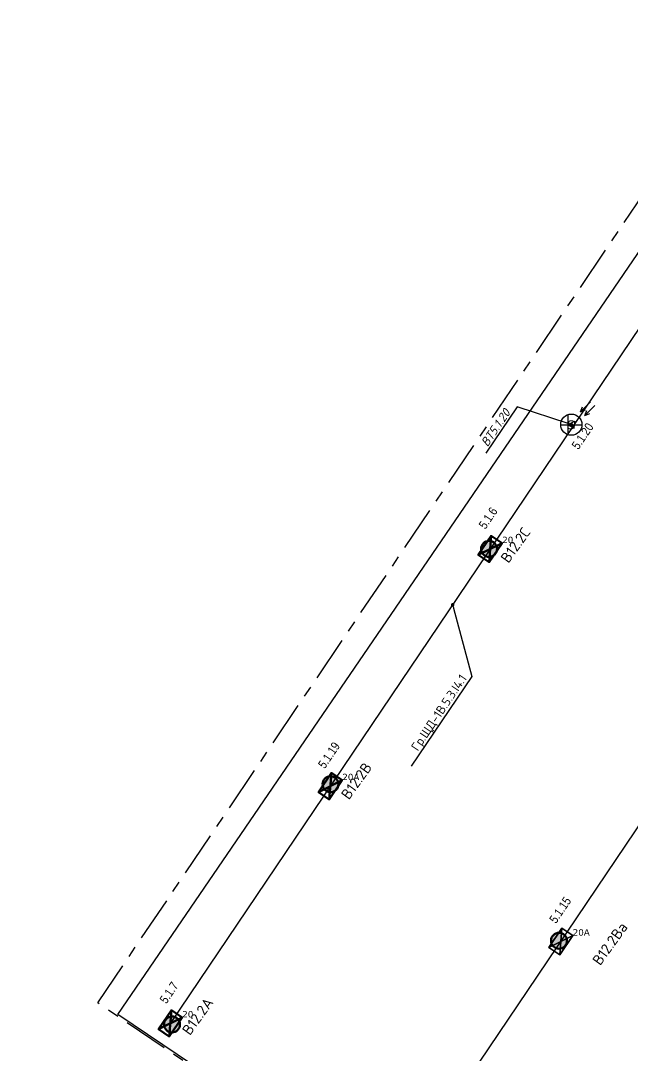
# Model space of a CAD drawing. Header units: millimetres. Extents: x -243740 to 150609, y -473655 to -165121.
# Drawn here: x 17492 to 34814, y -307280 to -277976 of the extents above; entities that cross this region are included whole.
import ezdxf
from ezdxf import colors
from ezdxf.entities.mleader import LeaderData, LeaderLine
from ezdxf.enums import TextEntityAlignment as Align
from ezdxf.math import Vec2, Vec3

# ---------------------------------------------------------------- set-up
doc = ezdxf.new("R2010")
doc.units = ezdxf.units.MM
doc.linetypes.add('Линия сетки', pattern=[22.225, 12.7, -3.175, 3.175, -3.175])
for name, color, linetype, lineweight in [('0_Авт.', 255, 'Continuous', 5), ('_освещение_dali', 3, 'Continuous', 50), ('DALLI', 6, 'TRAY', 30), ('Аварийное_овещение', 1, 'Continuous', 30), ('Светильники аварийные', 1, 'Continuous', 40)]:
    doc.layers.add(name, color=color, linetype=linetype, lineweight=lineweight)
doc.layers.add('_Гр.ЩД-1В.5.3.I4.1', color=6, linetype='Continuous')
doc.layers.add('сВЕтильники', color=7, linetype='Continuous', lineweight=40, true_color=0x600080)
doc.styles.add('ELine', font='txt.shx')
doc.styles.add('ISOCPEUR', font='isocpeur.ttf')
doc.styles.add('ISOCPEUR_1', font='isocpeur.ttf', dxfattribs={"height": 200})
doc.styles.get("Standard").update_dxf_attribs({"font": 'ARIALN.TTF'})
doc.styles.add('TableTextStyle', font='')
doc.styles.add('Шрифт - 200', font='', dxfattribs={"height": 200})
doc.styles.get('TableTextStyle').set_extended_font_data('VERDANA.TTF')
doc.styles.get('Шрифт - 200').set_extended_font_data('GOST Common', italic=True)
doc.linetypes.add('TRAY', pattern='A,12.119257,["_",ELine,S=4.5,R=90,X=0,Y=-1.555839],0.750382,["_",ELine,S=4.5,R=0,X=0,Y=-0.805849],1.314849,["_",ELine,S=4.5,R=0,X=0,Y=-0.805849],2.250029,["_",ELine,S=4.5,R=90,X=0,Y=-1.555839],13.565483', length=30)
doc.linetypes.add('Truba', pattern='A,3e-05,[4,MSH_7,S=1,R=0,X=0,Y=0],-3.022072', length=3.022102)
doc.linetypes.add('Проводка в лотке', pattern='A,7.5,[130,ltypeshp.shx,S=0.5,R=0,X=0,Y=0],1,[130,ltypeshp.shx,S=1,R=90,X=0,Y=-0.5],1,[130,ltypeshp.shx,S=0.5,R=0,X=0,Y=0],7.5', length=17)

# ---------------------------------------------------------------- blocks, each defined once
blk = doc.blocks.new('A$C0249faeb')
at = {"layer": 'DALLI', "color": 0, "linetype": 'Линия сетки', "lineweight": -3, "ltscale": 100}
blk.add_lwpolyline([(-77952, -31246), (-93849, -54814), (-123372, -34900), (-107475, -11332)], close=True, dxfattribs=at)
blk = doc.blocks.new('A$C85fa3c5e')
at = {"layer": '0_Авт.', "color": 6, "lineweight": 25, "ltscale": 100}
for points in [[(5.42, 6.5), (2.59, 3.68), (3.15, 5.07)], [(5.42, 6.5), (2.59, 3.68), (3.98, 4.24)], [(6.66, 5.43), (3.83, 2.6), (4.39, 3.99)], [(6.66, 5.43), (3.83, 2.6), (5.22, 3.16)], [(-3, 0), (3, 0)], [(-0.97, 2.84), (-0.98, -2.84)], [(-0.98, 0), (0.85, 1), (0.85, -0.01)], [(-0.98, 0), (0.84, -1.02), (0.85, -0.01)]]:
    blk.add_lwpolyline(points, dxfattribs=at)
blk.add_circle((0, 0), 3, dxfattribs=at)
blk = doc.blocks.new('_Dot')
at = {"color": 0, "linetype": 'ByBlock', "lineweight": -2}
blk.add_line((-0.5, 0), (-1, 0), dxfattribs=at)
at = {"color": 0, "linetype": 'ByBlock', "const_width": 0.5}
blk.add_lwpolyline([(-0.25, 0, 1), (0.25, 0, 1)], format="xyb", close=True, dxfattribs=at)
blk = doc.blocks.new('26494_2_0')
mesh = blk.add_polyface()
corners = [(0.186, 0.329, -0.215), (0.186, -0.329), (0.186, -0.329, -0.215), (0.186, -0.329), (0.186, 0.329, -0.215), (0.186, 0.329), (0.186, -0.329, -0.215), (-0.186, -0.329), (-0.186, -0.329, -0.215), (-0.186, -0.329), (0.186, -0.329, -0.215), (0.186, -0.329), (-0.186, -0.329, -0.215), (-0.186, 0.329), (-0.186, 0.329, -0.215), (-0.186, 0.329), (-0.186, -0.329, -0.215), (-0.186, -0.329), (-0.186, 0.329, -0.215), (0.186, 0.329), (0.186, 0.329, -0.215), (0.186, 0.329), (-0.186, 0.329, -0.215), (-0.186, 0.329), (0.186, 0.329), (-0.186, -0.329), (0.186, -0.329), (-0.186, -0.329), (0.186, 0.329), (-0.186, 0.329), (-0.186, 0.329, -0.215), (0.186, -0.329, -0.215), (-0.186, -0.329, -0.215), (0.186, -0.329, -0.215), (-0.186, 0.329, -0.215), (0.186, 0.329, -0.215)]
mesh.append_faces([[corners[k] for k in face] for face in [(0, 1, 2), (3, 4, 5), (6, 7, 8), (9, 10, 11), (12, 13, 14), (15, 16, 17), (18, 19, 20), (21, 22, 23), (24, 25, 26), (27, 28, 29), (30, 31, 32), (33, 34, 35)]])
blk = doc.blocks.new('26549_2_0')
mesh = blk.add_polyface()
corners = [(0.186, 0.329, -0.215), (0.186, -0.329), (0.186, -0.329, -0.215), (0.186, -0.329), (0.186, 0.329, -0.215), (0.186, 0.329), (0.186, -0.329, -0.215), (-0.186, -0.329), (-0.186, -0.329, -0.215), (-0.186, -0.329), (0.186, -0.329, -0.215), (0.186, -0.329), (-0.186, -0.329, -0.215), (-0.186, 0.329), (-0.186, 0.329, -0.215), (-0.186, 0.329), (-0.186, -0.329, -0.215), (-0.186, -0.329), (-0.186, 0.329, -0.215), (0.186, 0.329), (0.186, 0.329, -0.215), (0.186, 0.329), (-0.186, 0.329, -0.215), (-0.186, 0.329), (0.186, 0.329), (-0.186, -0.329), (0.186, -0.329), (-0.186, -0.329), (0.186, 0.329), (-0.186, 0.329), (-0.186, 0.329, -0.215), (0.186, -0.329, -0.215), (-0.186, -0.329, -0.215), (0.186, -0.329, -0.215), (-0.186, 0.329, -0.215), (0.186, 0.329, -0.215)]
mesh.append_faces([[corners[k] for k in face] for face in [(0, 1, 2), (3, 4, 5), (6, 7, 8), (9, 10, 11), (12, 13, 14), (15, 16, 17), (18, 19, 20), (21, 22, 23), (24, 25, 26), (27, 28, 29), (30, 31, 32), (33, 34, 35)]])
blk = doc.blocks.new('dgdg')
at = {"layer": 'Аварийное_овещение', "lineweight": 40, "xscale": 1000, "yscale": 1000, "zscale": 1000, "rotation": 325.9999999999997}
blk.add_blockref('26494_2_0', (267428, 93380, 3151), dxfattribs=at)
at = {"layer": 'сВЕтильники', "lineweight": 40, "xscale": 1000, "yscale": 1000, "zscale": 1000, "rotation": 325.9999999999997}
for name, p in [('26494_2_0', (265431, 104497, 3151)), ('26549_2_0', (260902, 97782, 3151)), ('26494_2_0', (256369, 91062, 3151))]:
    blk.add_blockref(name, p, dxfattribs=at)
at = {"layer": 'сВЕтильники', "style": 'ISOCPEUR_1'}
for s, p in [('В12.2С', (265946, 104074, 21000)), ('В12.2В', (261427, 97375, 21000)), ('В12.2А', (256925, 90700, 21000))]:
    blk.add_text(s, height=300, rotation=54.2972, dxfattribs=at).set_placement(p)
at = {"layer": 'Светильники аварийные', "style": 'ISOCPEUR_1'}
blk.add_text('В12.2Ва', height=300, rotation=54.2972, dxfattribs=at).set_placement((268545, 92678))
blk = doc.blocks.new('A$Cab2378fa')
at = {"lineweight": 25}
h = blk.add_hatch(color=0, dxfattribs=at)
h.paths.add_polyline_path([(162, -157, 0.442338), (148, 178), (0, 0)])
h.paths.add_polyline_path([(-142, -170), (0, 0), (-163, 158, 0.430096)])
at = {"lineweight": 25, "true_color": 0xfff5f5}
h = blk.add_hatch(color=7, dxfattribs=at)
h.dxf.hatch_style = 1
h.paths.add_polyline_path([(0, 0), (-142, -170, 0.174923), (3, -222, 0.197808), (162, -157)])
h.paths.add_polyline_path([(-163, 158), (0, 0), (148, 178, 0.175398), (3, 230, 0.209014)])
blk.add_circle((3, 4), 226)

msp = doc.modelspace()

# ---------------------------------------------------------------- linework, layer by layer
at = {"layer": '_Гр.ЩД-1В.5.3.I4.1', "ltscale": 100}
msp.add_lwpolyline([(110536, -307227), (104220, -302967), (92894, -319736), (63625, -300232), (47676, -323876), (41395, -319639), (54986, -299489), (48494, -295110), (34902, -315260), (28255, -310777), (41847, -290627), (35321, -286225), (21729, -306375)], dxfattribs=at)
at = {"layer": 'Defpoints', "color": 3, "ltscale": 100}
msp.add_lwpolyline([(20246, -306123), (36254, -282692), (65448, -302383), (49440, -325814)], close=True, dxfattribs=at)

# ---------------------------------------------------------------- block references
at = {"layer": '0_Авт.', "color": 3, "linetype": 'Проводка в лотке', "ltscale": 100, "xscale": 100, "yscale": 100, "zscale": 100}
msp.add_blockref('A$C85fa3c5e', (33088, -289419, 11785), dxfattribs=at)
at = {"layer": '_освещение_dali', "color": 5, "ltscale": 100}
for p in [(30753, -292942), (21774, -306411)]:
    msp.add_blockref('A$Cab2378fa', p, dxfattribs=at)
at = {"layer": '_освещение_dali', "color": 1, "ltscale": 100}
for p in [(26263, -299607, 2936), (32735, -304038)]:
    msp.add_blockref('A$Cab2378fa', p, dxfattribs=at)
at = {"layer": 'Defpoints', "color": 3, "ltscale": 100}
msp.add_blockref('A$C0249faeb', (143045, -270898), dxfattribs=at)
at = {"layer": 'Defpoints', "linetype": 'Truba'}
msp.add_blockref('dgdg', (-234640, -397437), dxfattribs=at)

# ---------------------------------------------------------------- texts
at = {"layer": '_Гр.ЩД-1В.5.3.I4.1', "ltscale": 100}
for s, p in [('5.1.20', (33571, -289853)), ('5.1.6', (30894, -292175)), ('5.1.19', (26388, -298892)), ('5.1.15', (32937, -303277)), ('5.1.7', (21857, -305616))]:
    msp.add_text(s, height=250, rotation=56, dxfattribs=at).set_placement(p, align=Align.BOTTOM_CENTER)
at = {"layer": '_освещение_dali', "color": 133, "true_color": 0x8bcad4, "style": 'TableTextStyle'}
for s, height, p in [('S', 250, (32969, -289547)), ('20', 180, (31129, -292772, 3151)), ('20А', 180, (26600, -299487, 3151)), ('20А', 180, (33126, -303889, 3151)), ('20', 180, (22067, -306207, 3151))]:
    msp.add_text(s, height=height, dxfattribs=at).set_placement(p)

# ---------------------------------------------------------------- leaders
at = {"layer": '_Гр.ЩД-1В.5.3.I4.1', "ltscale": 100}
ml = msp.add_multileader_mtext('Standard', dxfattribs=at)
ml.set_content('Гр.ЩД-1В.5.3.I4.1', color=256, style='ISOCPEUR')
ml.set_leader_properties()
ml.set_arrow_properties(name='DOT')
ml.build(insert=Vec2(0, 0))
ml.multileader.update_dxf_attribs({"has_dogleg": 0, "text_left_attachment_type": 6, "text_right_attachment_type": 6, "arrow_head_size": 100})
ctx = ml.context
ctx.base_point, ctx.char_height, ctx.arrow_head_size, ctx.landing_gap_size, ctx.plane_origin, ctx.plane_x_axis, ctx.plane_y_axis = Vec3(28688, -298892), 250, 100, 200, Vec3(-30018, -157437), Vec3(0.559193, 0.829038), Vec3(-0.829038, 0.559193)
ctx.left_attachment, ctx.right_attachment = 6, 6
notes = []
notes.append((ctx, [(1, (1, 1, 0), (30273, -296543), (-0.559193, -0.829038), 8, [(1, [(29725, -294521)], 0, [])])]))
ctx.mtext.insert, ctx.mtext.text_direction, ctx.mtext.rotation, ctx.mtext.flow_direction = Vec3(28531, -298544), Vec3(0.559193, 0.829038), 0.977384, 5
at = {"layer": '_освещение_dali'}
ml = msp.add_multileader_mtext('Standard', dxfattribs=at)
ml.set_content('{\\fISOCPEUR|b0|i1|c204|p34;ВТ5.1.20}', color=256, style='Шрифт - 200')
ml.set_leader_properties()
ml.set_arrow_properties(name='DOT')
ml.build(insert=Vec2(0, 0))
ml.multileader.update_dxf_attribs({"has_dogleg": 0, "text_left_attachment_type": 6, "text_right_attachment_type": 6, "arrow_head_size": 100})
ctx = ml.context
ctx.base_point, ctx.char_height, ctx.arrow_head_size, ctx.landing_gap_size, ctx.plane_origin, ctx.plane_x_axis, ctx.plane_y_axis = Vec3(30642, -290261), 250, 100, 200, Vec3(-28089, -148159), Vec3(0.559193, 0.829038), Vec3(-0.829038, 0.559193)
ctx.left_attachment, ctx.right_attachment = 6, 6
notes.append((ctx, [(1, (1, 1, 0), (31559, -288902), (-0.559193, -0.829038), 8, [(1, [(33088, -289419)], 0, [])])]))
ctx.mtext.insert, ctx.mtext.text_direction, ctx.mtext.rotation, ctx.mtext.flow_direction = Vec3(30506, -289927), Vec3(0.559193, 0.829038), 0.977384, 5
for ctx, leaders in notes:
    for number, flags, end, landing, length, lines in leaders:
        leader = LeaderData()
        leader.index, (leader.has_last_leader_line, leader.has_dogleg_vector, leader.attachment_direction) = number, flags
        leader.last_leader_point, leader.dogleg_vector, leader.dogleg_length = Vec3(end), Vec3(landing), length
        for number, points, colour, breaks in lines:
            line = LeaderLine()
            line.index, line.vertices, line.color, line.breaks = number, Vec3.list(points), colors.encode_raw_color(colour), breaks
            leader.lines.append(line)
        ctx.leaders.append(leader)

doc.saveas('drawing.dxf')
